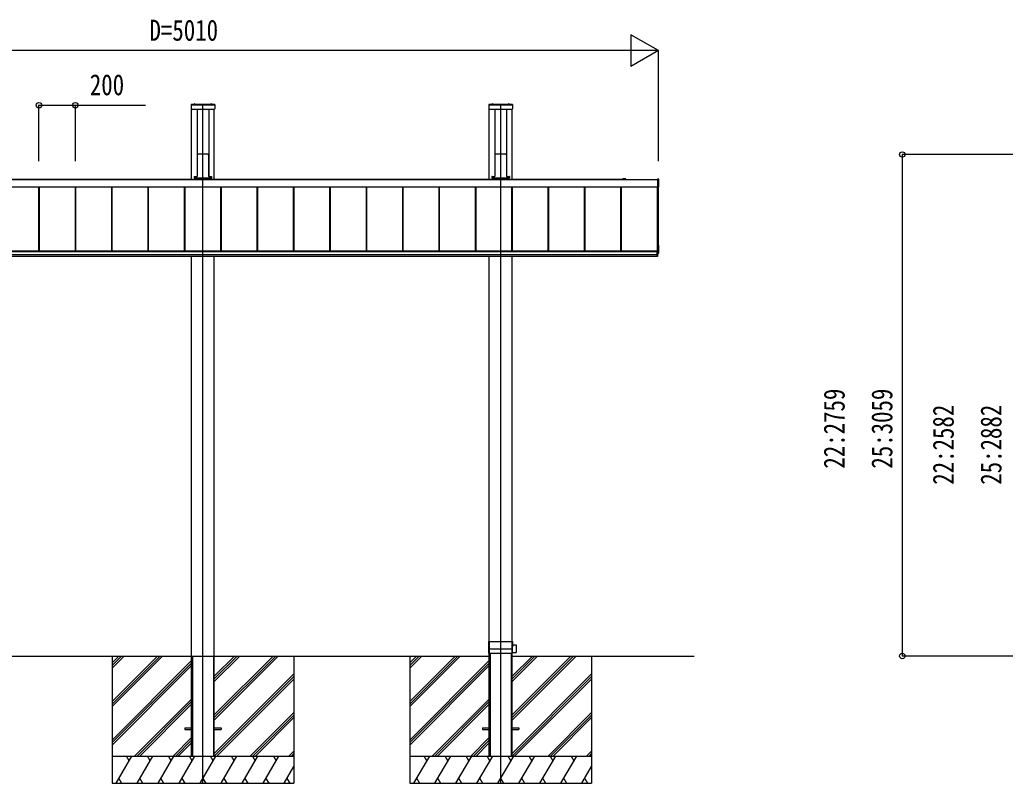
# Model space of a CAD drawing. Units: millimetres, scale not verified. Extents: x -14718 to 14718, y -10395 to 10395.
# Drawn here: x -10075 to -4656, y -5984 to -1784 of the extents above; entities that cross this region are included whole.
import ezdxf
from ezdxf.enums import TextEntityAlignment as Align

# ---------------------------------------------------------------- set-up
doc = ezdxf.new("R2010")
doc.units = ezdxf.units.MM
doc.header["$LTSCALE"] = 40
for name, color, linetype in [('0-3_YKK_12', 2, 'Continuous'), ('0-4_YKK_13', 4, 'Continuous'), ('0-5_YKK_A1', 4, 'Continuous'), ('0-6_YKK_D', 6, 'Continuous')]:
    doc.layers.add(name, color=color, linetype=linetype)
doc.styles.add('ＭＳ ゴシック', font='')
doc.styles.get('ＭＳ ゴシック').set_extended_font_data('MS Gothic')

msp = doc.modelspace()

# ---------------------------------------------------------------- linework, layer by layer
at = {"layer": '0-3_YKK_12'}
for p, q in [((-9067.34, -5983.86), (-9067.34, -2253.86)), ((-7430.34, -5983.86), (-7430.34, -2253.86))]:
    msp.add_line(p, q, dxfattribs=at)
at = {"layer": '0-4_YKK_13'}
for p, q in [((-9131.84, -2250.86), (-9131.84, -2274.86)), ((-9002.84, -2250.86), (-9131.84, -2250.86)), ((-9002.84, -2253.36), (-9131.84, -2253.36)), ((-9002.84, -2253.86), (-9131.84, -2253.86)), ((-9118.24, -2250.32), (-9118.24, -2250.12)), ((-9117.69, -2250.86), (-9106.98, -2250.86)), ((-9117.59, -2250.86), (-9117.24, -2250.86)), ((-9114.71, -2247.54), (-9113.48, -2250)), ((-9112.34, -2250.61), (-9113.48, -2250)), ((-9112.34, -2250.61), (-9111.19, -2250)), ((-9109.97, -2247.54), (-9111.19, -2250)), ((-9106.44, -2250.32), (-9106.44, -2250.12)), ((-9028.24, -2250.32), (-9028.24, -2250.12)), ((-9027.69, -2250.86), (-9016.98, -2250.86)), ((-9024.71, -2247.54), (-9023.48, -2250)), ((-9022.34, -2250.61), (-9023.48, -2250)), ((-9022.34, -2250.61), (-9021.19, -2250)), ((-9019.97, -2247.54), (-9021.19, -2250)), ((-9016.44, -2250.32), (-9016.44, -2250.12)), ((-9002.84, -2250.86), (-9002.84, -2274.86)), ((-7494.84, -2250.86), (-7494.84, -2274.86)), ((-7365.84, -2250.86), (-7494.84, -2250.86)), ((-7365.84, -2253.36), (-7494.84, -2253.36)), ((-7365.84, -2253.86), (-7494.84, -2253.86)), ((-7481.24, -2250.32), (-7481.24, -2250.12)), ((-7480.69, -2250.86), (-7469.98, -2250.86)), ((-7480.59, -2250.86), (-7480.24, -2250.86)), ((-7477.71, -2247.54), (-7476.48, -2250)), ((-7475.34, -2250.61), (-7476.48, -2250)), ((-7475.34, -2250.61), (-7474.19, -2250)), ((-7472.97, -2247.54), (-7474.19, -2250)), ((-7469.44, -2250.32), (-7469.44, -2250.12)), ((-7391.24, -2250.32), (-7391.24, -2250.12)), ((-7390.69, -2250.86), (-7379.98, -2250.86)), ((-7387.71, -2247.54), (-7386.48, -2250)), ((-7385.34, -2250.61), (-7386.48, -2250)), ((-7385.34, -2250.61), (-7384.19, -2250)), ((-7382.97, -2247.54), (-7384.19, -2250)), ((-7379.44, -2250.32), (-7379.44, -2250.12)), ((-7365.84, -2250.86), (-7365.84, -2274.86)), ((-9004.84, -2276.86), (-9129.84, -2276.86)), ((-7367.84, -2276.86), (-7492.84, -2276.86)), ((-9098.59, -2528.03), (-9098.59, -2643.08)), ((-9098.23, -2522.18), (-9098.58, -2527.67)), ((-9097.73, -2521.71), (-9095.69, -2521.71)), ((-9095.38, -2522.04), (-9095.69, -2521.71)), ((-9095.38, -2522.04), (-9039.3, -2522.04)), ((-9039.3, -2522.04), (-9038.99, -2521.71)), ((-9038.99, -2521.71), (-9036.95, -2521.71)), ((-9036.45, -2522.18), (-9036.1, -2527.67)), ((-9036.09, -2528.03), (-9036.09, -2643.08)), ((-7461.59, -2528.03), (-7461.59, -2643.08)), ((-7461.23, -2522.18), (-7461.58, -2527.67)), ((-7460.73, -2521.71), (-7458.69, -2521.71)), ((-7458.38, -2522.04), (-7458.69, -2521.71)), ((-7458.38, -2522.04), (-7402.3, -2522.04)), ((-7402.3, -2522.04), (-7401.99, -2521.71)), ((-7401.99, -2521.71), (-7399.95, -2521.71)), ((-7399.45, -2522.18), (-7399.1, -2527.67)), ((-7399.09, -2528.03), (-7399.09, -2643.08)), ((-9115.21, -2646.33), (-9115.21, -2653.82)), ((-9115.21, -2653.16), (-9019.47, -2653.16)), ((-9115.21, -2653.82), (-9019.47, -2653.82)), ((-9114.71, -2645.83), (-9099.7, -2645.83)), ((-9098.59, -2643.08), (-9098.7, -2644.89)), ((-9036.09, -2643.08), (-9035.98, -2644.89)), ((-9034.98, -2645.83), (-9019.97, -2645.83)), ((-9019.47, -2646.33), (-9019.47, -2653.82)), ((-7478.21, -2646.33), (-7478.21, -2653.82)), ((-7478.21, -2653.16), (-7382.47, -2653.16)), ((-7478.21, -2653.82), (-7382.47, -2653.82)), ((-7477.71, -2645.83), (-7462.7, -2645.83)), ((-7461.59, -2643.08), (-7461.7, -2644.89)), ((-7399.09, -2643.08), (-7398.98, -2644.89)), ((-7397.98, -2645.83), (-7382.97, -2645.83)), ((-7382.47, -2646.33), (-7382.47, -2653.82)), ((-6568.84, -2703.59), (-6568.84, -2704.09)), ((-6568.84, -2704.09), (-6561.31, -2703.63)), ((-6560.84, -2702.82), (-6560.84, -2661.79)), ((-6561.31, -3024.66), (-6562.34, -3024.6)), ((-6560.84, -3066.18), (-6560.84, -3025.15)), ((-6570.84, -3054.08), (-6570.84, -3085.36)), ((-6567.34, -3054.08), (-6570.84, -3054.08)), ((-6570.84, -3076.53), (-6567.34, -3076.53)), ((-6567.34, -3085.36), (-6570.84, -3085.36)), ((-6570.34, -3054.08), (-6570.34, -3085.36)), ((-6567.34, -3054.08), (-6567.34, -3085.36)), ((-6567.34, -3067.36), (-6561.31, -3066.99)), ((-7495.34, -5243.86), (-7494.99, -5204.16)), ((-7495.12, -5268.57), (-7495.34, -5243.86)), ((-7495.34, -5243.86), (-7366.84, -5243.86)), ((-7494.69, -5203.86), (-7365.99, -5203.86)), ((-7493.84, -5204.16), (-7493.84, -5268.56)), ((-7492.84, -5268.56), (-7492.84, -5204.16)), ((-7367.84, -5204.16), (-7367.84, -5268.56)), ((-7366.84, -5268.56), (-7366.84, -5204.16)), ((-7365.43, -5233.04), (-7366.84, -5233.04)), ((-7365.43, -5254.69), (-7366.84, -5254.69)), ((-7365.69, -5204.16), (-7365.43, -5233.04)), ((-7365.55, -5268.57), (-7365.43, -5254.69)), ((-7365.53, -5222.51), (-7345.63, -5222.86)), ((-7345.34, -5223.16), (-7345.34, -5264.57)), ((-7494.82, -5268.86), (-7365.85, -5268.86)), ((-7365.53, -5265.22), (-7345.63, -5264.87))]:
    msp.add_line(p, q, dxfattribs=at)
msp.add_lwpolyline([(-6561.31, -2661.3), (-6568.84, -2660.84), (-6568.84, -2661.34), (-6568.84, -2703.59)], dxfattribs=at)
for centre, radius, start, end in [((-9129.84, -2274.86), 2, 180, 270), ((-9117.69, -2250.12), 0.55, 138.43917, 180), ((-9117.69, -2250.32), 0.545, 180, 270), ((-9112.34, -2254.86), 7.7, 41.56083, 138.43917), ((-9106.98, -2250.32), 0.545, 270, 0), ((-9106.99, -2250.12), 0.55, 0, 41.56083), ((-9027.69, -2250.12), 0.55, 138.43917, 180), ((-9027.69, -2250.32), 0.545, 180, 270), ((-9022.34, -2254.86), 7.7, 41.56083, 138.43917), ((-9016.98, -2250.32), 0.545, 270, 0), ((-9016.99, -2250.12), 0.55, 0, 41.56083), ((-9004.84, -2274.86), 2, 270, 0), ((-7492.84, -2274.86), 2, 180, 270), ((-7480.69, -2250.12), 0.55, 138.43917, 180), ((-7480.69, -2250.32), 0.545, 180, 270), ((-7475.34, -2254.86), 7.7, 41.56083, 138.43917), ((-7469.98, -2250.32), 0.545, 270, 0), ((-7469.99, -2250.12), 0.55, 0, 41.56083), ((-7390.69, -2250.12), 0.55, 138.43917, 180), ((-7390.69, -2250.32), 0.545, 180, 270), ((-7385.34, -2254.86), 7.7, 41.56083, 138.43917), ((-7379.98, -2250.32), 0.545, 270, 0), ((-7379.99, -2250.12), 0.55, 0, 41.56083), ((-7367.84, -2274.86), 2, 270, 0), ((-6561.34, -2661.79), 0.497, 0.05228, 86.83056), ((-6561.71, -2702.85), 0.873, 297.46207, 2.25858), ((-6561.34, -3025.16), 0.497, 0.05228, 86.83056), ((-6561.71, -3066.21), 0.873, 297.46207, 2.25858), ((-7494.69, -5204.16), 0.3, 90, 179.5), ((-7494.14, -5204.16), 0.3, 0, 90), ((-7492.54, -5204.16), 0.3, 90, 180), ((-7368.14, -5204.16), 0.3, 0, 90), ((-7366.54, -5204.16), 0.3, 90, 180), ((-7365.99, -5204.16), 0.3, 0.5, 90), ((-7345.64, -5223.16), 0.3, 0, 89), ((-7494.82, -5268.56), 0.3, 180.5, 270), ((-7494.14, -5268.56), 0.3, 270, 0), ((-7492.54, -5268.56), 0.3, 180, 270), ((-7368.14, -5268.56), 0.3, 270, 0), ((-7366.54, -5268.56), 0.3, 180, 270), ((-7365.85, -5268.56), 0.3, 270, 359.5), ((-7345.64, -5264.57), 0.3, 271, 0)]:
    msp.add_arc(centre, radius, start, end, dxfattribs=at)
for centre, major_axis, ratio, start_param, end_param in [((-9098.55, -2527.67), (0.031, 0.5), 0.061627, 1.5746234, 2.3600215), ((-9097.73, -2522.21), (0.346, -0.364), 0.996462, 2.3838095, 3.8892836), ((-9036.95, -2522.21), (-0.346, -0.364), 0.996462, 2.3939017, 3.8993758), ((-9036.13, -2527.67), (-0.031, 0.5), 0.061627, 3.9231638, 4.7085619), ((-7461.55, -2527.67), (0.031, 0.5), 0.061627, 1.5746234, 2.3600215), ((-7460.73, -2522.21), (0.346, -0.364), 0.996462, 2.3838095, 3.8892836), ((-7399.95, -2522.21), (-0.346, -0.364), 0.996462, 2.3939017, 3.8993758), ((-7399.13, -2527.67), (-0.031, 0.5), 0.061627, 3.9231638, 4.7085619), ((-9114.71, -2646.33), (0.355, -0.355), 0.99628, 2.358058, 3.9251274), ((-9099.7, -2644.83), (0.691, -0.728), 0.996462, 5.5254021, 7.0308762), ((-9034.98, -2644.83), (-0.691, -0.728), 0.996462, 5.5354944, 7.0409685), ((-9019.97, -2646.33), (-0.355, -0.355), 0.99628, 2.358058, 3.9251274), ((-7477.71, -2646.33), (0.355, -0.355), 0.99628, 2.358058, 3.9251274), ((-7462.7, -2644.83), (0.691, -0.728), 0.996462, 5.5254021, 7.0308762), ((-7397.98, -2644.83), (-0.691, -0.728), 0.996462, 5.5354944, 7.0409685), ((-7382.97, -2646.33), (-0.355, -0.355), 0.99628, 2.358058, 3.9251274)]:
    msp.add_ellipse(centre, major_axis=major_axis, ratio=ratio, start_param=start_param, end_param=end_param, dxfattribs=at)
at = {"layer": '0-5_YKK_A1'}
for p, q in [((-9129.84, -2661.39), (-9129.84, -2276.86)), ((-9099.34, -2276.86), (-9099.34, -2645.76)), ((-9035.34, -2276.86), (-9035.34, -2645.76)), ((-9004.84, -2661.39), (-9004.84, -2276.86)), ((-7492.84, -2661.39), (-7492.84, -2276.86)), ((-7462.34, -2276.86), (-7462.34, -2645.76)), ((-7398.34, -2276.86), (-7398.34, -2645.76)), ((-7367.84, -2661.39), (-7367.84, -2276.86)), ((-9112.34, -2653.82), (-9112.34, -2661.39)), ((-9099.34, -2620.67), (-9098.59, -2620.67)), ((-9036.09, -2620.67), (-9035.34, -2620.67)), ((-9022.34, -2653.82), (-9022.34, -2661.39)), ((-7475.34, -2653.82), (-7475.34, -2661.39)), ((-7462.34, -2620.67), (-7461.59, -2620.67)), ((-7399.09, -2620.67), (-7398.34, -2620.67)), ((-7385.34, -2653.82), (-7385.34, -2661.39)), ((-11565.84, -2662.37), (-6568.84, -2662.37)), ((-11565.84, -2702.28), (-6568.84, -2702.28)), ((-11565.84, -2702.56), (-6568.84, -2702.56)), ((-11376.59, -2661.39), (-6758.09, -2661.39)), ((-9968.84, -3054.47), (-9968.84, -2702.56)), ((-9966.24, -3054.47), (-9966.24, -2702.56)), ((-9965.84, -3054.47), (-9965.84, -2702.56)), ((-9768.84, -3054.47), (-9768.84, -2702.56)), ((-9766.24, -3054.47), (-9766.24, -2702.56)), ((-9765.84, -3054.47), (-9765.84, -2702.56)), ((-9568.84, -3054.47), (-9568.84, -2702.56)), ((-9566.24, -3054.47), (-9566.24, -2702.56)), ((-9565.84, -3054.47), (-9565.84, -2702.56)), ((-9368.84, -3054.47), (-9368.84, -2702.56)), ((-9366.24, -3054.47), (-9366.24, -2702.56)), ((-9365.84, -3054.47), (-9365.84, -2702.56)), ((-9168.84, -3054.47), (-9168.84, -2702.56)), ((-9166.24, -3054.47), (-9166.24, -2702.56)), ((-9165.84, -3054.47), (-9165.84, -2702.56)), ((-8968.84, -3054.47), (-8968.84, -2702.56)), ((-8966.24, -3054.47), (-8966.24, -2702.56)), ((-8965.84, -3054.47), (-8965.84, -2702.56)), ((-8768.84, -3054.47), (-8768.84, -2702.56)), ((-8766.24, -3054.47), (-8766.24, -2702.56)), ((-8765.84, -3054.47), (-8765.84, -2702.56)), ((-8568.84, -3054.47), (-8568.84, -2702.56)), ((-8568.84, -3054.47), (-8568.84, -2702.56)), ((-8566.24, -3054.47), (-8566.24, -2702.56)), ((-8566.24, -3054.47), (-8566.24, -2702.56)), ((-8565.84, -3054.47), (-8565.84, -2702.56)), ((-8368.84, -3054.47), (-8368.84, -2702.56)), ((-8366.24, -3054.47), (-8366.24, -2702.56)), ((-8365.84, -3054.47), (-8365.84, -2702.56)), ((-8168.84, -3054.47), (-8168.84, -2702.56)), ((-8166.24, -3054.47), (-8166.24, -2702.56)), ((-8165.84, -3054.47), (-8165.84, -2702.56)), ((-7968.84, -3054.47), (-7968.84, -2702.56)), ((-7966.24, -3054.47), (-7966.24, -2702.56)), ((-7965.84, -3054.47), (-7965.84, -2702.56)), ((-7768.84, -3054.47), (-7768.84, -2702.56)), ((-7766.24, -3054.47), (-7766.24, -2702.56)), ((-7765.84, -3054.47), (-7765.84, -2702.56)), ((-7568.84, -3054.47), (-7568.84, -2702.56)), ((-7566.24, -3054.47), (-7566.24, -2702.56)), ((-7565.84, -3054.47), (-7565.84, -2702.56)), ((-7368.84, -3054.47), (-7368.84, -2702.56)), ((-7366.24, -3054.47), (-7366.24, -2702.56)), ((-7365.84, -3054.47), (-7365.84, -2702.56)), ((-7168.84, -3054.47), (-7168.84, -2702.56)), ((-7166.24, -3054.47), (-7166.24, -2702.56)), ((-7165.84, -3054.47), (-7165.84, -2702.56)), ((-6968.84, -3054.47), (-6968.84, -2702.56)), ((-6966.24, -3054.47), (-6966.24, -2702.56)), ((-6965.84, -3054.47), (-6965.84, -2702.56)), ((-6768.84, -3054.47), (-6768.84, -2702.56)), ((-6766.24, -3054.47), (-6766.24, -2702.56)), ((-6765.84, -3054.47), (-6765.84, -2702.56)), ((-6752.8, -2658.89), (-6758.09, -2658.89)), ((-6758.09, -2661.39), (-6744.64, -2661.39)), ((-6744.34, -2658.89), (-6751.88, -2658.89)), ((-6744.34, -2661.69), (-6744.34, -2662.37)), ((-6741.84, -2662.37), (-6741.84, -2661.39)), ((-6567.34, -3054.08), (-6567.34, -2703.99)), ((-6562.34, -3065.8), (-6562.34, -2703.69)), ((-11563.84, -3054.47), (-6570.84, -3054.47)), ((-11563.84, -3058.21), (-6570.84, -3058.21)), ((-11563.84, -3058.21), (-6570.84, -3058.21)), ((-11563.84, -3075.14), (-6570.84, -3075.14)), ((-11563.84, -3083.86), (-6570.84, -3083.86)), ((-9129.84, -5833.86), (-9129.84, -3083.86)), ((-9004.84, -5833.86), (-9004.84, -3083.86)), ((-7492.84, -5833.86), (-7492.84, -3083.86)), ((-7367.84, -5833.86), (-7367.84, -3083.86)), ((-6562.34, -3065.8), (-6567.34, -3065.8)), ((-10641.84, -5283.86), (-9129.84, -5283.86)), ((-9567.34, -5283.86), (-9567.34, -5983.86)), ((-9303.37, -5283.86), (-9567.34, -5547.83)), ((-9515.5, -5283.86), (-9567.34, -5335.7)), ((-9317.51, -5283.86), (-9567.34, -5533.69)), ((-9289.22, -5283.86), (-9567.34, -5561.98)), ((-9529.64, -5283.86), (-9567.34, -5321.56)), ((-9501.36, -5283.86), (-9567.34, -5349.84)), ((-9129.84, -5308.32), (-9567.34, -5745.82)), ((-9129.84, -5283.86), (-9004.84, -5283.86)), ((-9128.14, -5283.86), (-9128.14, -5833.86)), ((-9124.64, -5283.86), (-9124.64, -5833.86)), ((-9010.04, -5283.86), (-9010.04, -5833.86)), ((-9006.54, -5283.86), (-9006.54, -5833.86)), ((-9004.84, -5283.86), (-7492.84, -5283.86)), ((-8666.97, -5283.86), (-9004.84, -5621.73)), ((-8879.1, -5283.86), (-9004.84, -5409.6)), ((-8681.11, -5283.86), (-9004.84, -5607.59)), ((-8652.83, -5283.86), (-9004.84, -5635.87)), ((-8893.25, -5283.86), (-9004.84, -5395.46)), ((-8864.96, -5283.86), (-9004.84, -5423.74)), ((-8567.34, -5283.86), (-8567.34, -5983.86)), ((-7930.34, -5283.86), (-7930.34, -5983.86)), ((-7666.37, -5283.86), (-7930.34, -5547.83)), ((-7878.5, -5283.86), (-7930.34, -5335.7)), ((-7680.51, -5283.86), (-7930.34, -5533.69)), ((-7652.22, -5283.86), (-7930.34, -5561.98)), ((-7892.64, -5283.86), (-7930.34, -5321.56)), ((-7864.36, -5283.86), (-7930.34, -5349.84)), ((-7492.84, -5308.32), (-7930.34, -5745.82)), ((-7491.14, -5270.86), (-7487.64, -5270.86)), ((-7491.14, -5270.86), (-7491.14, -5833.86)), ((-7487.64, -5270.86), (-7487.64, -5833.86)), ((-7373.04, -5270.86), (-7369.54, -5270.86)), ((-7373.04, -5270.86), (-7373.04, -5833.86)), ((-7369.54, -5270.86), (-7369.54, -5833.86)), ((-7367.84, -5283.86), (-6367.34, -5283.86)), ((-7029.97, -5283.86), (-7367.84, -5621.73)), ((-7242.1, -5283.86), (-7367.84, -5409.6)), ((-7044.11, -5283.86), (-7367.84, -5607.59)), ((-7015.83, -5283.86), (-7367.84, -5635.87)), ((-7256.25, -5283.86), (-7367.84, -5395.46)), ((-7227.96, -5283.86), (-7367.84, -5423.74)), ((-6930.34, -5283.86), (-6930.34, -5983.86)), ((-9129.84, -5322.47), (-9567.34, -5759.97)), ((-9129.84, -5336.61), (-9567.34, -5774.11)), ((-7492.84, -5322.47), (-7930.34, -5759.97)), ((-7492.84, -5336.61), (-7930.34, -5774.11)), ((-8567.34, -5382.22), (-9004.84, -5819.72)), ((-8567.34, -5396.36), (-9004.84, -5833.86)), ((-8567.34, -5410.5), (-8990.7, -5833.86)), ((-6930.34, -5382.22), (-7367.84, -5819.72)), ((-6930.34, -5396.36), (-7367.84, -5833.86)), ((-6930.34, -5410.5), (-7353.7, -5833.86)), ((-9129.84, -5520.46), (-9443.25, -5833.86)), ((-7492.84, -5520.46), (-7806.25, -5833.86)), ((-9129.84, -5534.6), (-9429.1, -5833.86)), ((-9129.84, -5548.74), (-9414.96, -5833.86)), ((-7492.84, -5534.6), (-7792.1, -5833.86)), ((-7492.84, -5548.74), (-7777.96, -5833.86)), ((-8567.34, -5594.35), (-8806.85, -5833.86)), ((-8567.34, -5608.49), (-8792.71, -5833.86)), ((-8567.34, -5622.64), (-8778.56, -5833.86)), ((-6930.34, -5594.35), (-7169.85, -5833.86)), ((-6930.34, -5608.49), (-7155.71, -5833.86)), ((-6930.34, -5622.64), (-7141.56, -5833.86)), ((-9167.34, -5679.36), (-9167.34, -5688.36)), ((-9167.34, -5679.36), (-9129.84, -5679.36)), ((-9167.34, -5688.36), (-9129.84, -5688.36)), ((-9004.84, -5679.36), (-8967.34, -5679.36)), ((-9004.84, -5688.36), (-8967.34, -5688.36)), ((-8967.34, -5679.36), (-8967.34, -5688.36)), ((-7530.34, -5679.36), (-7530.34, -5688.36)), ((-7530.34, -5679.36), (-7492.84, -5679.36)), ((-7530.34, -5688.36), (-7492.84, -5688.36)), ((-7367.84, -5679.36), (-7330.34, -5679.36)), ((-7367.84, -5688.36), (-7330.34, -5688.36)), ((-7330.34, -5679.36), (-7330.34, -5688.36)), ((-9129.84, -5732.59), (-9231.11, -5833.86)), ((-7492.84, -5732.59), (-7594.11, -5833.86)), ((-9129.84, -5746.73), (-9216.97, -5833.86)), ((-9129.84, -5760.87), (-9202.83, -5833.86)), ((-7492.84, -5746.73), (-7579.97, -5833.86)), ((-7492.84, -5760.87), (-7565.83, -5833.86)), ((-9567.34, -5833.86), (-8567.34, -5833.86)), ((-9544.22, -5983.86), (-9457.62, -5833.86)), ((-9472.62, -5859.85), (-9487.62, -5833.86)), ((-9428.75, -5983.86), (-9342.15, -5833.86)), ((-9357.15, -5859.84), (-9372.15, -5833.86)), ((-9313.28, -5983.86), (-9226.68, -5833.86)), ((-9241.68, -5859.85), (-9256.68, -5833.86)), ((-9197.81, -5983.86), (-9111.21, -5833.86)), ((-9126.21, -5859.84), (-9141.21, -5833.86)), ((-9129.84, -5833.86), (-9004.84, -5833.86)), ((-9082.34, -5983.86), (-8995.74, -5833.86)), ((-9010.74, -5859.84), (-9025.74, -5833.86)), ((-8966.87, -5983.86), (-8880.27, -5833.86)), ((-8895.27, -5859.84), (-8910.27, -5833.86)), ((-8851.4, -5983.86), (-8764.8, -5833.86)), ((-8794.8, -5833.86), (-8779.8, -5859.84)), ((-8735.93, -5983.86), (-8649.33, -5833.86)), ((-8679.33, -5833.86), (-8664.33, -5859.84)), ((-8567.34, -5806.48), (-8594.72, -5833.86)), ((-8567.34, -5820.63), (-8580.57, -5833.86)), ((-7930.34, -5833.86), (-6930.34, -5833.86)), ((-7907.22, -5983.86), (-7820.62, -5833.86)), ((-7835.62, -5859.85), (-7850.62, -5833.86)), ((-7791.75, -5983.86), (-7705.15, -5833.86)), ((-7720.15, -5859.84), (-7735.15, -5833.86)), ((-7676.28, -5983.86), (-7589.68, -5833.86)), ((-7604.68, -5859.85), (-7619.68, -5833.86)), ((-7560.81, -5983.86), (-7474.21, -5833.86)), ((-7489.21, -5859.84), (-7504.21, -5833.86)), ((-7492.84, -5833.86), (-7367.84, -5833.86)), ((-7445.34, -5983.86), (-7358.74, -5833.86)), ((-7373.74, -5859.84), (-7388.74, -5833.86)), ((-7329.87, -5983.86), (-7243.27, -5833.86)), ((-7258.27, -5859.84), (-7273.27, -5833.86)), ((-7214.4, -5983.86), (-7127.8, -5833.86)), ((-7157.8, -5833.86), (-7142.8, -5859.84)), ((-7098.93, -5983.86), (-7012.33, -5833.86)), ((-7042.33, -5833.86), (-7027.33, -5859.84)), ((-6930.34, -5806.48), (-6957.72, -5833.86)), ((-6930.34, -5820.63), (-6943.57, -5833.86)), ((-8620.46, -5983.86), (-8567.34, -5891.86)), ((-6983.46, -5983.86), (-6930.34, -5891.86)), ((-9529.22, -5957.88), (-9514.22, -5983.86)), ((-9413.75, -5957.88), (-9398.75, -5983.86)), ((-9298.28, -5957.88), (-9283.28, -5983.86)), ((-9182.81, -5957.88), (-9167.81, -5983.86)), ((-9067.34, -5957.88), (-9052.34, -5983.86)), ((-8951.87, -5957.88), (-8936.87, -5983.86)), ((-8836.4, -5957.88), (-8821.4, -5983.86)), ((-8720.93, -5957.88), (-8705.93, -5983.86)), ((-8605.46, -5957.88), (-8590.46, -5983.86)), ((-7892.22, -5957.88), (-7877.22, -5983.86)), ((-7776.75, -5957.88), (-7761.75, -5983.86)), ((-7661.28, -5957.88), (-7646.28, -5983.86)), ((-7545.81, -5957.88), (-7530.81, -5983.86)), ((-7430.34, -5957.88), (-7415.34, -5983.86)), ((-7314.87, -5957.88), (-7299.87, -5983.86)), ((-7199.4, -5957.88), (-7184.4, -5983.86)), ((-7083.93, -5957.88), (-7068.93, -5983.86)), ((-6968.46, -5957.88), (-6953.46, -5983.86)), ((-9567.34, -5983.86), (-8567.34, -5983.86)), ((-7930.34, -5983.86), (-6930.34, -5983.86))]:
    msp.add_line(p, q, dxfattribs=at)
for centre, radius, start, end in [((-6758.09, -2660.14), 1.25, 90, 270), ((-6752.8, -2659.09), 0.2, 23.57818, 90), ((-6752.34, -2658.89), 0.3, 203.57818, 336.42182), ((-6751.88, -2659.09), 0.2, 90, 156.42182), ((-6744.64, -2661.69), 0.3, 0, 90), ((-6744.34, -2661.39), 2.5, 0, 90)]:
    msp.add_arc(centre, radius, start, end, dxfattribs=at)
at = {"layer": '0-6_YKK_D'}
for p, q in [((-6562.34, -1953.86), (-6713.89, -1866.36)), ((-6713.89, -1866.36), (-6713.89, -2041.36)), ((-6737.34, -1953.86), (-11397.34, -1953.86)), ((-6562.34, -1953.86), (-6865.45, -1953.86)), ((-6562.34, -1953.86), (-6713.89, -2041.36)), ((-6562.34, -2561.39), (-6562.34, -1952.86)), ((-9968.84, -2561.39), (-9968.84, -2252.86)), ((-9768.84, -2561.39), (-9768.84, -2252.86)), ((-4322.02, -2525.18), (-5223.02, -2525.18)), ((-5222.02, -2525.18), (-5222.02, -5283.86)), ((-4322.02, -5283.86), (-5223.02, -5283.86))]:
    msp.add_line(p, q, dxfattribs=at)
msp.add_lwpolyline([(-9968.84, -2253.86), (-9768.84, -2253.86), (-9383.74, -2253.86)], dxfattribs=at)
for centre in [(-9968.84, -2253.86), (-9768.84, -2253.86), (-5222.02, -2525.18), (-5222.02, -5283.86)]:
    msp.add_circle(centre, 14.88, dxfattribs=at)

# ---------------------------------------------------------------- texts
at = {"layer": '0-6_YKK_D', "style": 'ＭＳ ゴシック', "width": 0.8}
for s, p in [('D=5010', (-9361.34, -1933.86)), ('200', (-9689.34, -2233.86))]:
    msp.add_text(s, height=115.5, dxfattribs=at).set_placement(p, align=Align.BOTTOM_LEFT)
for s, p in [('22:2759', (-5504.52, -4253.12)), ('25:3059', (-5242.02, -4253.12)), ('22:2582', (-4904.52, -4341.67)), ('25:2882', (-4642.02, -4341.67))]:
    msp.add_text(s, height=115.5, rotation=90, dxfattribs=at).set_placement(p, align=Align.BOTTOM_LEFT)

doc.saveas('drawing.dxf')
